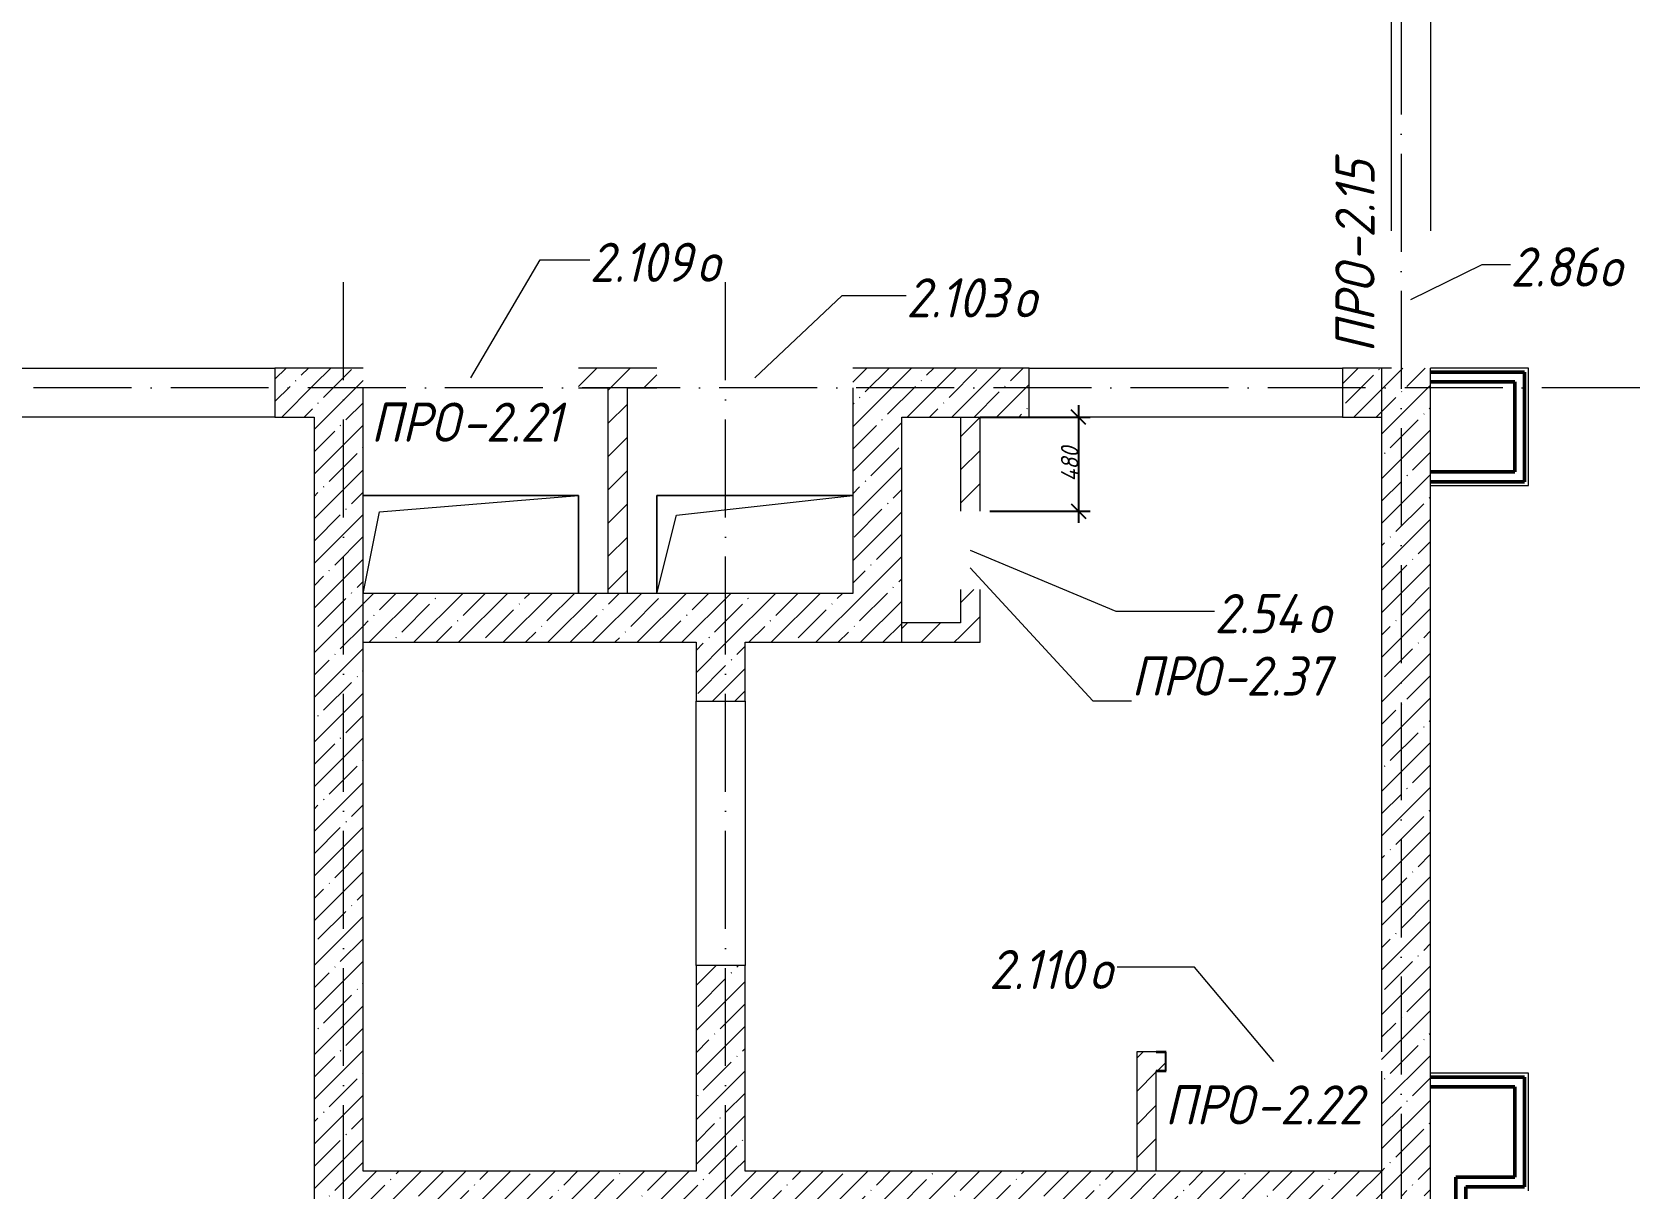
# Model space of a CAD drawing. Header units: millimetres. Extents: x -401725 to 250493, y 305116 to 802890.
# Drawn here: x 66451 to 74660, y 312434 to 318339 of the extents above; entities that cross this region are included whole.
import ezdxf

# ---------------------------------------------------------------- set-up
doc = ezdxf.new("R2010")
doc.units = ezdxf.units.MM
doc.linetypes.add('50_200_ШТРИХ_1Т_ш5_п1_п1_', pattern=[700, 500, -100, 0, -100])
for name, color, linetype, lineweight in [('A-____-____-DIMS', 7, 'Continuous', 9), ('A-FLOR-____-OTLN', 7, 'Continuous', 9), ('A-GENM-____-IDEN', 7, 'Continuous', 9), ('A-GENM-____-MCUT', 7, 'Continuous', 25), ('A-GENM-____-OTLN', 7, 'Continuous', 9), ('A-GENM-____-OTLN-1', 7, 'Continuous', 25), ('A-GLAZ-____-IDEN', 7, 'Continuous', 9), ('A-WALL-____-MCUT-1', 7, 'Continuous', 9), ('A-WALL-____-MCUT-2', 7, 'Continuous', 50), ('A-WALL-____-OTLN', 7, 'Continuous', 9), ('A-WALL-____-PATT-1', 7, 'Continuous', 9), ('A-WALL-FNSH-MCUT-1', 7, 'Continuous', 9), ('I-WALL-____-OTLN', 7, 'Continuous', 9), ('S-GRID-____-OTLN-1', 7, '50_200_ШТРИХ_1Т_ш5_п1_п1_', 9)]:
    doc.layers.add(name, color=color, linetype=linetype, lineweight=lineweight)
doc.styles.add('ISOCPEUR_I_7', font='isocpeui.ttf', dxfattribs={"width": 0.9, "height": 90})
doc.styles.add('ISOCPEUR_I_9', font='isocpeui.ttf', dxfattribs={"width": 0.9, "height": 250})
doc.dimstyles.new('ISO-1_8_0_9К_СРЕДНИЙ_Кладочные_2', dxfattribs={"dimscale": 304.8, "dimtxt": 89.638306, "dimasz": 0.246063, "dimexe": 0.19685, "dimexo": 0, "dimgap": 0, "dimtad": 1, "dimdec": 3, "dimrnd": 0.001, "dimdsep": 46, "dimtxsty": 'ISOCPEUR_I_7', "dimblk1": 'OBLIQUE', "dimblk2": 'OBLIQUE', "dimsah": 1, "dimcen": 0.09, "dimdle": 0.19685, "dimazin": 0, "dimtfac": 1, "dimtdec": 4, "dimtix": 1, "dimtmove": 1, "dimatfit": 3, "dimfxl": 1, "dimtvp": 1, "dimtolj": 1, "dimtzin": 0, "dimarcsym": 2})
pattern_1 = [(45, (-15659.08, 310542.9), (-114.04925, 114.04925), []), (45, (-15545.03, 310542.9), (-114.04925, 114.04925), [201.612, -40.322, 3.353, -36.97])]
pattern_2 = [(45, (-15659.08, 310542.9), (-84.85281, 84.85281), [])]

# ---------------------------------------------------------------- blocks, each defined once
blk = doc.blocks.new('AR_Отверстие прямоугольное _в плите_ - AR_Отверстие прямоугольное _в плите_-V193-АР1_План отверстий 2 этажа в осях 1-64_А-ГГ')
at = {"layer": 'A-GENM-____-OTLN'}
for p, q in [((500, 250), (-500, 250)), ((-500, 250), (-500, -250)), ((-400, 150), (500, 250)), ((-500, -250), (-400, 150))]:
    blk.add_line(p, q, dxfattribs=at)
blk = doc.blocks.new('AR_Отверстие прямоугольное _в плите_ - AR_Отверстие прямоугольное _в плите_-30552508-АР1_План отверстий 2 этажа в осях 1-64_А-ГГ')
at = {"layer": 'A-GENM-____-OTLN'}
for p, q in [((550, 250), (-550, 250)), ((-466.7, 166.7), (550, 250)), ((550, -250), (550, 250)), ((-550, -250), (-466.7, 166.7))]:
    blk.add_line(p, q, dxfattribs=at)
blk = doc.blocks.new('154_Фахверк_СКБ_Швеллер - Тип_100_3960_зеркало-V199-АР1_План отверстий 2 этажа в осях 1-64_А-ГГ')
at = {"layer": 'A-GENM-____-MCUT'}
for p, q in [((175, 50), (125, 50)), ((128, 47), (175, 47)), ((128, -47), (128, 47)), ((175, 47), (175, 50)), ((125, -50), (175, -50)), ((175, -47), (128, -47)), ((175, -50), (175, -47))]:
    blk.add_line(p, q, dxfattribs=at)
blk = doc.blocks.new('_Oblique')
at = {"color": 0, "linetype": 'ByBlock', "lineweight": -2}
blk.add_line((-0.5, -0.5), (0.5, 0.5), dxfattribs=at)
blk = doc.blocks.new('*D9219')
at = {"layer": 'A-____-____-DIMS', "color": 0, "lineweight": -2, "transparency": 16777216}
for p, q in [((71290.9, 316373.9), (71853.7, 316373.9)), ((71793.7, 316433.9), (71793.7, 315833.9)), ((71340.9, 315893.9), (71853.7, 315893.9))]:
    blk.add_line(p, q, dxfattribs=at)
at = {"layer": 'Defpoints', "color": 0, "transparency": 16777216}
for p in [(71290.9, 316373.9), (71340.9, 315893.9), (71793.7, 315893.9)]:
    blk.add_point(p, dxfattribs=at)
at = {"layer": 'A-____-____-DIMS', "color": 0, "lineweight": -2, "transparency": 16777216, "xscale": 75, "yscale": 75, "zscale": 75}
for p, rotation in [((71793.7, 316373.9), 90), ((71793.7, 315893.9), 270)]:
    blk.add_blockref('_Oblique', p, dxfattribs=dict(at, rotation=rotation))
at = {"layer": 'A-____-____-DIMS', "color": 0, "transparency": 16777216, "insert": (71748.7, 316133.9), "char_height": 90, "width": 426.127, "attachment_point": 5, "rotation": 90, "style": 'ISOCPEUR_I_7'}
blk.add_mtext('\\A1;480', dxfattribs=at)

msp = doc.modelspace()

# ---------------------------------------------------------------- hatches: boundary and pattern name
at = {"layer": 'A-WALL-____-PATT-1'}
h = msp.add_hatch(dxfattribs=at)
h.set_pattern_fill('FP_25', color=256, style=0, pattern_type=2)
h.set_pattern_definition(pattern_1)
h.paths.add_polyline_path([(67890.9187, 316373.9433), (67890.9187, 316623.9433), (67690.9187, 316623.9433), (67690.9187, 316373.9433)], flags=0)
h.paths.add_polyline_path([(65740.9187, 316373.9433), (66090.9187, 316373.9433), (66090.9187, 316623.9433), (65740.9187, 316623.9433)], flags=0)
h = msp.add_hatch(dxfattribs=at)
h.set_pattern_fill('FP_25', color=256, style=0, pattern_type=2)
h.set_pattern_definition(pattern_1)
h.paths.add_polyline_path([(68140.9187, 312273.9433), (68140.9187, 316623.9433), (67890.9187, 316623.9433), (67890.9187, 312273.9433)], flags=0)
h = msp.add_hatch(dxfattribs=at)
h.set_pattern_fill('FP_4', color=256, style=0, pattern_type=2)
h.set_pattern_definition(pattern_2)
h.paths.add_polyline_path([(69490.9187, 316523.9433), (69640.9187, 316523.9433), (69640.9187, 316623.9433), (69240.9187, 316623.9433), (69240.9187, 316523.9433), (69390.9187, 316523.9433)], flags=0)
h = msp.add_hatch(dxfattribs=at)
h.set_pattern_fill('FP_25', color=256, style=0, pattern_type=2)
h.set_pattern_definition(pattern_1)
h.paths.add_polyline_path([(73140.9187, 316373.9433), (73340.9187, 316373.9433), (73340.9187, 316623.9433), (73140.9187, 316623.9433)], flags=0)
h.paths.add_polyline_path([(71540.9187, 316373.9433), (71540.9187, 316623.9433), (70640.9187, 316623.9433), (70640.9187, 316373.9433), (70890.9187, 316373.9433)], flags=0)
h = msp.add_hatch(dxfattribs=at)
h.set_pattern_fill('FP_25', color=256, style=0, pattern_type=2)
h.set_pattern_definition(pattern_1)
h.paths.add_polyline_path([(73340.9187, 312398.9433), (73590.9187, 312398.9433), (73590.9187, 316623.9433), (73340.9187, 316623.9433), (73340.9187, 312998.7978)], flags=0)
h = msp.add_hatch(dxfattribs=at)
h.set_pattern_fill('FP_4', color=256, style=0, pattern_type=2)
h.set_pattern_definition(pattern_2)
h.paths.add_polyline_path([(69490.9187, 315473.9433), (69490.9187, 316523.9433), (69390.9187, 316523.9433), (69390.9187, 315473.9433)], flags=0)
h = msp.add_hatch(dxfattribs=at)
h.set_pattern_fill('FP_25', color=256, style=0, pattern_type=2)
h.set_pattern_definition(pattern_1)
h.paths.add_polyline_path([(70890.9187, 315473.9433), (70890.9187, 316373.9433), (70640.9187, 316373.9433), (70640.9187, 315473.9433)], flags=0)
h = msp.add_hatch(dxfattribs=at)
h.set_pattern_fill('FP_4', color=256, style=0, pattern_type=2)
h.set_pattern_definition(pattern_2)
h.paths.add_polyline_path([(71290.9187, 315223.9433), (71290.9187, 315493.9433), (71190.9187, 315493.9433), (71190.9187, 315223.9433)], flags=0)
h.paths.add_polyline_path([(71290.9187, 315893.9433), (71290.9187, 316373.9433), (71190.9187, 316373.9433), (71190.9187, 315893.9433), (71245.2044, 315893.9433)], flags=0)
h = msp.add_hatch(dxfattribs=at)
h.set_pattern_fill('FP_25', color=256, style=0, pattern_type=2)
h.set_pattern_definition(pattern_1)
h.paths.add_polyline_path([(70890.9187, 315223.9433), (70890.9187, 315473.9433), (68140.9187, 315473.9433), (68140.9187, 315223.9433), (70090.9187, 315223.9433)], flags=0)
h = msp.add_hatch(dxfattribs=at)
h.set_pattern_fill('FP_4', color=256, style=0, pattern_type=2)
h.set_pattern_definition(pattern_2)
h.paths.add_polyline_path([(71190.9187, 315223.9433), (71190.9187, 315323.9433), (70890.9187, 315323.9433), (70890.9187, 315223.9433)], flags=0)
h = msp.add_hatch(dxfattribs=at)
h.set_pattern_fill('FP_25', color=256, style=0, pattern_type=2)
h.set_pattern_definition(pattern_1)
h.paths.add_polyline_path([(70090.9187, 312523.9433), (70090.9187, 313573.9433), (69840.9187, 313573.9433), (69840.9187, 312523.9433)], flags=0)
h.paths.add_polyline_path([(69840.9187, 314923.9433), (70090.9187, 314923.9433), (70090.9187, 315223.9433), (69840.9187, 315223.9433)], flags=0)
h = msp.add_hatch(dxfattribs=at)
h.set_pattern_fill('FP_4', color=256, style=0, pattern_type=2)
h.set_pattern_definition(pattern_2)
h.paths.add_polyline_path([(72090.9187, 312523.9433), (72190.9187, 312523.9433), (72190.9187, 313133.9433), (72090.9187, 313133.9433), (72090.9187, 313033.9433)], flags=0)
h = msp.add_hatch(dxfattribs=at)
h.set_pattern_fill('FP_4', color=256, style=0, pattern_type=2)
h.set_pattern_definition(pattern_2)
h.paths.add_polyline_path([(72190.9187, 313036.9433), (72237.9187, 313036.9433), (72237.9187, 313130.9433), (72190.9187, 313130.9433), (72190.9187, 313083.9433)], flags=0)
h = msp.add_hatch(dxfattribs=at)
h.set_pattern_fill('FP_25', color=256, style=0, pattern_type=2)
h.set_pattern_definition(pattern_1)
h.paths.add_polyline_path([(73340.9187, 312273.9433), (73340.9187, 312523.9433), (68140.9187, 312523.9433), (68140.9187, 312273.9433), (72700.4435, 312273.9433)], flags=0)

# ---------------------------------------------------------------- linework, layer by layer
at = {"layer": 'A-FLOR-____-OTLN'}
for p, q in [((68140.9187, 315973.9433), (69240.9187, 315973.9433)), ((69240.9187, 315973.9433), (69240.9187, 315473.9433)), ((69640.9187, 315973.9433), (70640.9187, 315973.9433)), ((69640.9187, 315473.9433), (69640.9187, 315973.9433))]:
    msp.add_line(p, q, dxfattribs=at)
at = {"layer": 'A-GENM-____-IDEN'}
for p, q in [((71240.9187, 315604.3903), (71866.0466, 314924.6008)), ((71866.0466, 314924.6008), (72063.4242, 314924.6008))]:
    msp.add_line(p, q, dxfattribs=at)
at = {"layer": 'A-GLAZ-____-IDEN'}
for p, q in [((68690.9187, 316573.9433), (69044.1986, 317176.4681)), ((69044.1986, 317176.4681), (69297.8331, 317176.4681)), ((73490.9187, 316973.9433), (73854.7438, 317152.648)), ((73854.7438, 317152.648), (73998.7603, 317152.648)), ((70140.9187, 316573.9433), (70587.2622, 316994.9838)), ((70587.2622, 316994.9838), (70914.3679, 316994.9838)), ((71240.9187, 315693.9433), (71983.6383, 315383.0957)), ((71983.6383, 315383.0957), (72488.3079, 315383.0957)), ((72385.5453, 313566.0651), (71991.8725, 313566.0651)), ((72790.9187, 313083.9433), (72385.5453, 313566.0651))]:
    msp.add_line(p, q, dxfattribs=at)
at = {"layer": 'A-WALL-____-MCUT-1'}
for p, q in [((68140.9187, 316623.9433), (67690.9187, 316623.9433)), ((67690.9187, 316623.9433), (67690.9187, 316373.9433)), ((71540.9187, 316623.9433), (70640.9187, 316623.9433)), ((71540.9187, 316373.9433), (71540.9187, 316623.9433)), ((73390.9187, 316623.9433), (73140.9187, 316623.9433)), ((73140.9187, 316623.9433), (73140.9187, 316373.9433)), ((73340.9187, 316623.9433), (73340.9187, 313133.9433)), ((73590.9187, 309123.9433), (73590.9187, 316623.9433)), ((68140.9187, 312523.9433), (68140.9187, 316523.9433)), ((70640.9187, 316523.9433), (70640.9187, 315473.9433)), ((67690.9187, 316373.9433), (67890.9187, 316373.9433)), ((67890.9187, 316373.9433), (67890.9187, 312273.9433)), ((70890.9187, 316373.9433), (71540.9187, 316373.9433)), ((70890.9187, 315223.9433), (70890.9187, 316373.9433)), ((73140.9187, 316373.9433), (73340.9187, 316373.9433)), ((70640.9187, 315473.9433), (68140.9187, 315473.9433)), ((68140.9187, 315223.9433), (69840.9187, 315223.9433)), ((69840.9187, 315223.9433), (69840.9187, 314923.9433)), ((70090.9187, 314923.9433), (70090.9187, 315223.9433)), ((70090.9187, 315223.9433), (70890.9187, 315223.9433)), ((69840.9187, 314923.9433), (70090.9187, 314923.9433)), ((69840.9187, 313573.9433), (69840.9187, 312523.9433)), ((70090.9187, 313573.9433), (69840.9187, 313573.9433)), ((70090.9187, 312523.9433), (70090.9187, 313573.9433)), ((73340.9187, 313033.9433), (73340.9187, 309123.9433)), ((69840.9187, 312523.9433), (68140.9187, 312523.9433)), ((73340.9187, 312523.9433), (70090.9187, 312523.9433))]:
    msp.add_line(p, q, dxfattribs=at)
at = {"layer": 'A-WALL-____-MCUT-2'}
for p, q in [((74070.9187, 316603.9433), (73590.9187, 316603.9433)), ((74070.9187, 316043.9433), (74070.9187, 316603.9433)), ((73590.9187, 316553.9433), (74020.9187, 316553.9433)), ((74020.9187, 316553.9433), (74020.9187, 316093.9433)), ((74020.9187, 316093.9433), (73590.9187, 316093.9433)), ((74070.9187, 316043.9433), (73590.9187, 316043.9433)), ((74070.9187, 313003.9433), (73590.9187, 313003.9433)), ((74070.9187, 312443.9433), (74070.9187, 313003.9433)), ((73590.9187, 312953.9433), (74020.9187, 312953.9433)), ((74020.9187, 312953.9433), (74020.9187, 312493.9433)), ((74020.9187, 312493.9433), (73720.9187, 312493.9433)), ((73720.9187, 312493.9433), (73720.9187, 309403.9433)), ((74070.9187, 312443.9433), (73770.9187, 312443.9433)), ((73770.9187, 309453.9433), (73770.9187, 312443.9433))]:
    msp.add_line(p, q, dxfattribs=at)
at = {"layer": 'A-WALL-____-OTLN'}
for p, q in [((66090.9187, 316623.9433), (67690.9187, 316623.9433)), ((71540.9187, 316623.9433), (73140.9187, 316623.9433)), ((67690.9187, 316373.9433), (66090.9187, 316373.9433)), ((73140.9187, 316373.9433), (71540.9187, 316373.9433)), ((69840.9187, 313573.9433), (69840.9187, 314923.9433)), ((70090.9187, 314923.9433), (70090.9187, 313573.9433))]:
    msp.add_line(p, q, dxfattribs=at)
at = {"layer": 'A-WALL-FNSH-MCUT-1'}
for p, q in [((69640.9187, 316623.9433), (69240.9187, 316623.9433)), ((74090.9187, 316623.9433), (73590.9187, 316623.9433)), ((74090.9187, 316023.9433), (74090.9187, 316623.9433)), ((69240.9187, 316523.9433), (69390.9187, 316523.9433)), ((69390.9187, 316523.9433), (69390.9187, 315473.9433)), ((69490.9187, 316523.9433), (69640.9187, 316523.9433)), ((69490.9187, 315473.9433), (69490.9187, 316523.9433)), ((71190.9187, 316373.9433), (71190.9187, 315893.9433)), ((71290.9187, 315893.9433), (71290.9187, 316373.9433)), ((73590.9187, 316023.9433), (74090.9187, 316023.9433)), ((71190.9187, 315493.9433), (71190.9187, 315323.9433)), ((71290.9187, 315223.9433), (71290.9187, 315493.9433)), ((71190.9187, 315323.9433), (70890.9187, 315323.9433)), ((70890.9187, 315223.9433), (71290.9187, 315223.9433)), ((72090.9187, 313133.9433), (72090.9187, 312523.9433)), ((72190.9187, 313133.9433), (72090.9187, 313133.9433)), ((72190.9187, 312523.9433), (72190.9187, 313033.9433)), ((74090.9187, 313023.9433), (73590.9187, 313023.9433)), ((74090.9187, 312423.9433), (74090.9187, 313023.9433))]:
    msp.add_line(p, q, dxfattribs=at)
at = {"layer": 'I-WALL-____-OTLN'}
for p, q in [((73390.9187, 317323.9433), (73390.9187, 319523.9433)), ((73590.9187, 319523.9433), (73590.9187, 317323.9433))]:
    msp.add_line(p, q, dxfattribs=at)
at = {"layer": 'S-GRID-____-OTLN-1'}
for p, q in [((73440.9187, 360423.8609), (73440.9187, 306060.2949)), ((68040.9187, 306060.2949), (68040.9187, 317077.9172)), ((69990.9187, 306060.2949), (69990.9187, 317077.9172)), ((74659.706, 316523.9433), (-20327.8515, 316523.9433))]:
    msp.add_line(p, q, dxfattribs=at)

# ---------------------------------------------------------------- block references
at = {"layer": 'A-GENM-____-OTLN'}
for name, p in [('AR_Отверстие прямоугольное _в плите_ - AR_Отверстие прямоугольное _в плите_-30552508-АР1_План отверстий 2 этажа в осях 1-64_А-ГГ', (68690.9187, 315723.9433)), ('AR_Отверстие прямоугольное _в плите_ - AR_Отверстие прямоугольное _в плите_-V193-АР1_План отверстий 2 этажа в осях 1-64_А-ГГ', (70140.9187, 315723.9433))]:
    msp.add_blockref(name, p, dxfattribs=at)
at = {"layer": 'A-GENM-____-OTLN-1', "rotation": 180}
msp.add_blockref('154_Фахверк_СКБ_Швеллер - Тип_100_3960_зеркало-V199-АР1_План отверстий 2 этажа в осях 1-64_А-ГГ', (72365.9187, 313083.9433), dxfattribs=at)

# ---------------------------------------------------------------- texts
at = {"layer": 'A-GENM-____-IDEN', "char_height": 200, "attachment_point": 1, "rotation": 90, "style": 'ISOCPEUR_I_9'}
for s, insert, width in [('-2.15', (73105.5471, 317166.7307), 663.79725), ('ПРО', (73105.5471, 316702.3869), 562.784625)]:
    msp.add_mtext(s, dxfattribs=dict(at, insert=insert, width=width))
at = {"layer": 'A-GENM-____-IDEN', "char_height": 200, "attachment_point": 1, "style": 'ISOCPEUR_I_9'}
for s, insert, width in [('ПРО', (68180.9187, 316447.786), 562.784625), ('-2.21', (68645.2625, 316447.786), 663.79725), ('ПРО', (72063.4242, 315151.7169), 562.784625), ('-2.37', (72527.7679, 315151.7169), 707.088375), ('ПРО', (72235.0373, 312962.5708), 562.784625), ('-2.22', (72699.3811, 312962.5708), 707.088375)]:
    msp.add_mtext(s, dxfattribs=dict(at, insert=insert, width=width))
at = {"layer": 'A-GLAZ-____-IDEN', "char_height": 200, "attachment_point": 1, "style": 'ISOCPEUR_I_9'}
for s, insert, width in [('2.109', (69297.8331, 317264.0827), 663.79725), ('\\fISOCPEUR|b0|i1|c204|p34|;\\W.9;о', (69845.5206, 317264.0827), 158.734125), ('2.86', (73998.7603, 317240.2626), 548.35425), ('\\fISOCPEUR|b0|i1|c204|p34|;\\W.9;о', (74451.1978, 317240.2626), 158.734125), ('2.103', (70914.3679, 317082.5983), 663.79725), ('\\fISOCPEUR|b0|i1|c204|p34|;\\W.9;о', (71462.0554, 317082.5983), 158.734125), ('2.54', (72488.3079, 315470.7103), 577.215), ('\\fISOCPEUR|b0|i1|c204|p34|;\\W.9;о', (72964.5579, 315470.7103), 158.734125), ('2.110', (71337.0193, 313653.6797), 620.506125), ('\\fISOCPEUR|b0|i1|c204|p34|;\\W.9;о', (71848.988, 313653.6797), 158.734125)]:
    msp.add_mtext(s, dxfattribs=dict(at, insert=insert, width=width))

# ---------------------------------------------------------------- dimensions: what is measured, and where the dimension line sits
at = {"layer": 'A-____-____-DIMS'}
dim = msp.add_linear_dim(base=(71793.706, 315893.9433), p1=(71290.9187, 316373.9433), p2=(71340.9187, 315893.9433), angle=90, dimstyle='ISO-1_8_0_9К_СРЕДНИЙ_Кладочные_2', override={"dimpost": '<>', "dimfxl": 482.59714}, dxfattribs=at)
dim.commit()
dim.dimension.update_dxf_attribs({"geometry": '*D9219', "text_midpoint": (71748.706, 316133.9433)})

doc.saveas('drawing.dxf')
